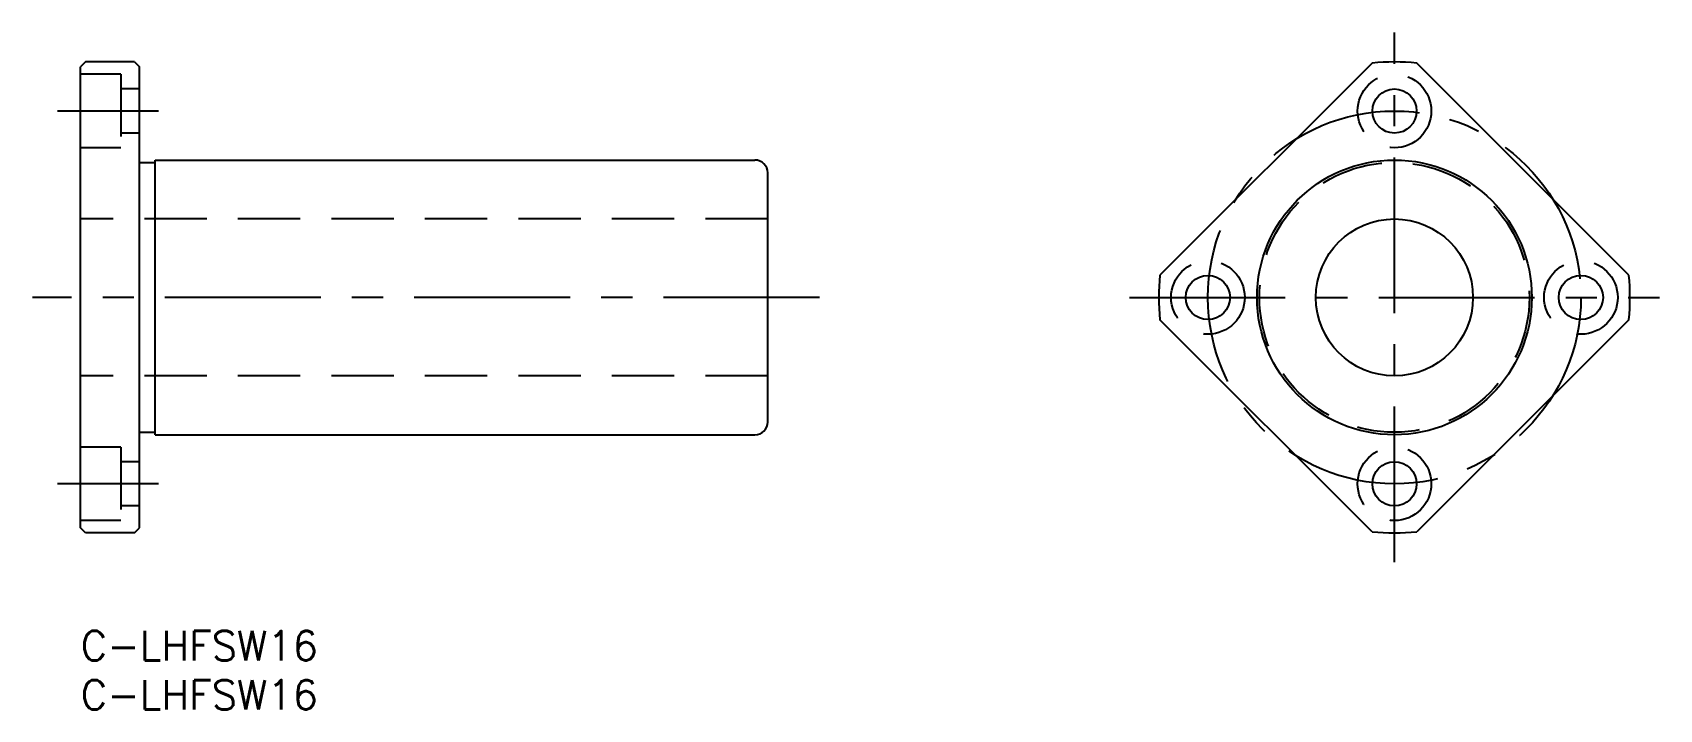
# Model space of a CAD drawing. Extents: x -5 to 161, y -8 to 61.
import ezdxf

# ---------------------------------------------------------------- set-up
doc = ezdxf.new("R2010")
doc.units = 0
doc.header["$LTSCALE"] = 0.5
doc.linetypes.add('CENTER', pattern=[50.8, 31.75, -6.35, 6.35, -6.35])
doc.linetypes.add('DASHED', pattern=[19.05, 12.7, -6.35])
for name, color, linetype in [('MSM_CENTER', 1, 'CENTER'), ('MSM_CONTINUOUS', 7, 'CONTINUOUS'), ('MSM_DASHED', 4, 'DASHED'), ('MSM_PART_NUMBER', 7, 'CONTINUOUS')]:
    doc.layers.add(name, color=color, linetype=linetype)
doc.styles.get("Standard").update_dxf_attribs({"font": 'txt.shx', "height": 3, "bigfont": 'bigfont.shx'})

# ---------------------------------------------------------------- blocks, each defined once
blk = doc.blocks.new('*U26')
at = {"layer": 'MSM_PART_NUMBER'}
blk.add_text('C-LHFSW16', height=3, dxfattribs=at).set_placement((0, -3))
blk = doc.blocks.new('*U27')
at = {"layer": 'MSM_PART_NUMBER'}
blk.add_text('C-LHFSW16', height=3, dxfattribs=at).set_placement((0, -8))

msp = doc.modelspace()

# ---------------------------------------------------------------- linework, layer by layer
at = {"layer": 'MSM_CENTER'}
for p, q in [((133.85, 7), (133.85, 61)), ((7.92, 53), (-2.35, 53)), ((75.27, 34), (-4.9, 34)), ((106.85, 34), (160.85, 34)), ((7.92, 15), (-2.35, 15))]:
    msp.add_line(p, q, dxfattribs=at)
msp.add_circle((133.85, 34), 19, dxfattribs=at)
at = {"layer": 'MSM_CONTINUOUS'}
for p, q in [((0.5, 58), (0, 57.5)), ((0, 10.5), (0, 57.5)), ((5.5, 58), (0.5, 58)), ((5.5, 58), (6, 57.5)), ((6, 10.5), (6, 57.5)), ((131.58, 57.89), (109.96, 36.27)), ((157.74, 36.27), (136.12, 57.89)), ((6, 47.75), (7.6, 47.75)), ((7.6, 48), (68.7, 48)), ((7.6, 20), (7.6, 48)), ((70, 21.3), (70, 46.7)), ((131.58, 10.11), (109.96, 31.73)), ((157.74, 31.73), (136.12, 10.11)), ((6, 20.25), (7.6, 20.25)), ((7.6, 20), (68.7, 20)), ((0.5, 10), (0, 10.5)), ((5.5, 10), (0.5, 10)), ((5.5, 10), (6, 10.5))]:
    msp.add_line(p, q, dxfattribs=at)
for centre, radius in [((133.85, 53), 2.25), ((133.85, 34), 14), ((133.85, 34), 8), ((114.85, 34), 2.25), ((152.85, 34), 2.25), ((133.85, 15), 2.25)]:
    msp.add_circle(centre, radius, dxfattribs=at)
for centre, radius, start, end in [((133.85, 34), 24, 84.5712, 95.4288), ((68.7, 46.7), 1.3, 0, 90), ((133.85, 34), 24, 174.5712, 185.4288), ((133.85, 34), 24, 354.5712, 5.4288), ((68.7, 21.3), 1.3, 270, 0), ((133.85, 34), 24, 264.5712, 275.4288)]:
    msp.add_arc(centre, radius, start, end, dxfattribs=at)
at = {"layer": 'MSM_DASHED'}
for p, q in [((4.1, 56.75), (0, 56.75)), ((4.1, 56.75), (4.1, 49.25)), ((6, 55.25), (4.1, 55.25)), ((6, 50.75), (4.1, 50.75)), ((4.1, 49.25), (0, 49.25)), ((70, 42), (0, 42)), ((70, 26), (0, 26)), ((4.1, 18.75), (0, 18.75)), ((4.1, 18.75), (4.1, 11.25)), ((6, 17.25), (4.1, 17.25)), ((6, 12.75), (4.1, 12.75)), ((4.1, 11.25), (0, 11.25))]:
    msp.add_line(p, q, dxfattribs=at)
for centre, radius in [((133.85, 53), 3.75), ((133.85, 34), 13.75), ((114.85, 34), 3.75), ((152.85, 34), 3.75), ((133.85, 15), 3.75)]:
    msp.add_circle(centre, radius, dxfattribs=at)

# ---------------------------------------------------------------- block references
at = {"layer": 'MSM_CONTINUOUS'}
for name in ['*U26', '*U27']:
    msp.add_blockref(name, (0, 0), dxfattribs=at)

doc.saveas('drawing.dxf')
